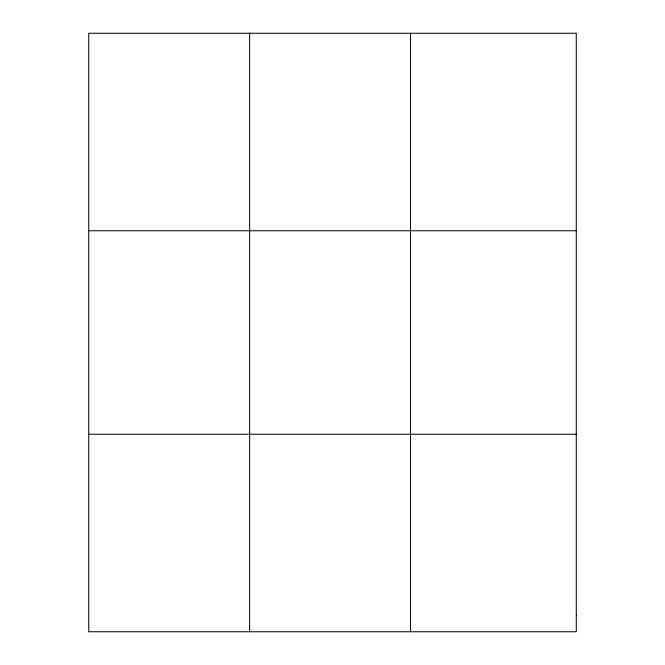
<?xml version="1.0" encoding="UTF-8"?>
<svg xmlns="http://www.w3.org/2000/svg" width="665" height="665" viewBox="0 0 665 665"><rect width="100%" height="100%" fill="white"/><g stroke="black" fill="none" stroke-linecap="round" stroke-linejoin="round"><path stroke-width="1" d="M249.616 631.75L249.616 33.25M410.505 631.75L410.505 33.25M88.728 230.755L576.272 230.755M88.728 434.245L576.272 434.245M576.272 615.291L576.272 631.75L88.728 631.75L88.728 33.25L576.272 33.25L576.272 615.291"/></g></svg>
